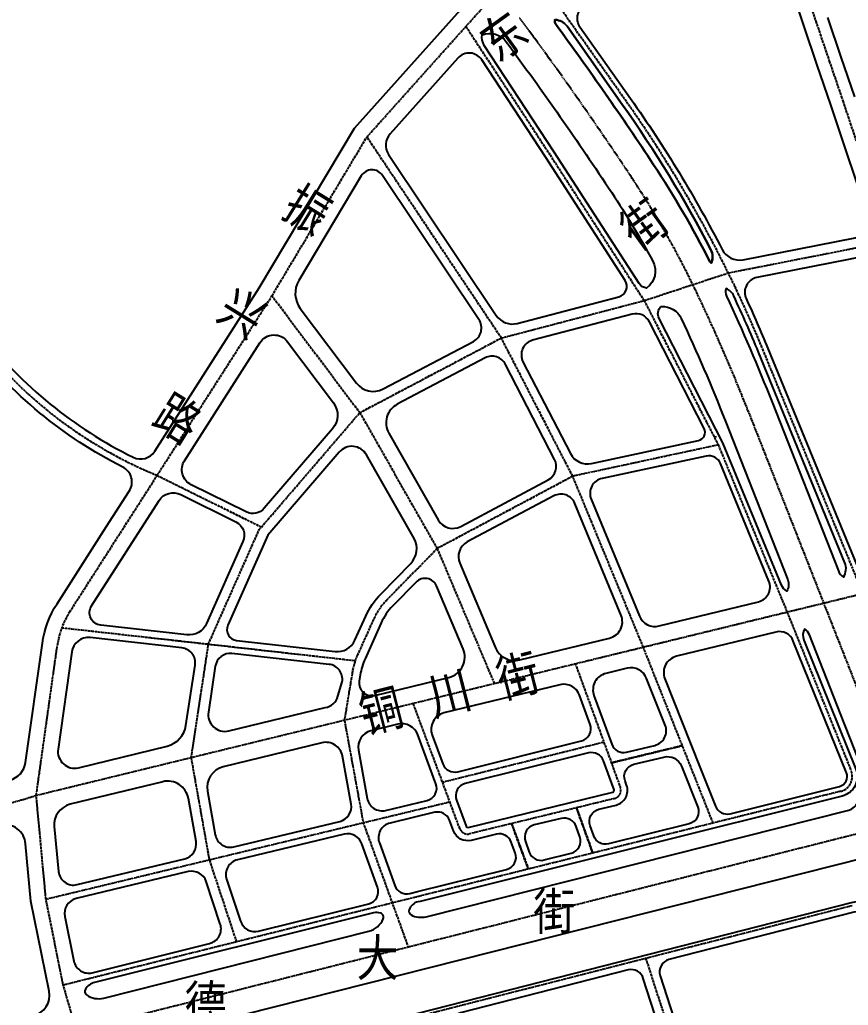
# Model space of a CAD drawing. Header units: millimetres. Extents: x 429861 to 37403537, y 4398138 to 8816131.
# Drawn here: x 447873 to 448860, y 4401563 to 4402737 of the extents above; entities that cross this region are included whole.
import ezdxf

# ---------------------------------------------------------------- set-up
doc = ezdxf.new("R2010")
doc.units = ezdxf.units.MM
doc.linetypes.add('CENTER', pattern=[2, 1.25, -0.25, 0.25, -0.25])
for name, color, linetype in [('中心线', 55, 'CENTER'), ('路名', 21, 'Continuous'), ('路网', 253, 'Continuous')]:
    doc.layers.add(name, color=color, linetype=linetype)
doc.styles.add('HZ', font='rs.shx', dxfattribs={"width": 0.8, "bigfont": 'hztxt.shx'})

msp = doc.modelspace()

# ---------------------------------------------------------------- linework, layer by layer
at = {"layer": '中心线', "ltscale": 2}
for p, q in [((448806.4, 4402781.4), (448821.8, 4402735.3)), ((448286.5, 4402597.4), (448444.4, 4402773.7)), ((448596, 4402639.8), (448511.5, 4402759.3)), ((448821.8, 4402735.3), (448837.8, 4402687.9)), ((448404.7, 4402729.3), (448504.9, 4402576.3)), ((448837.8, 4402687.9), (448853.9, 4402640.6)), ((448853.9, 4402640.6), (448869.7, 4402593.1)), ((448173.5, 4402408.2), (448286.5, 4402597.4)), ((448446.9, 4402358), (448286.7, 4402597.6)), ((448504.9, 4402576.3), (448617.1, 4402402.6)), ((448717.4, 4402435.6), (449190.1, 4402528.4)), ((448617.1, 4402402.6), (448717.4, 4402435.6)), ((448036.7, 4402194.2), (448173.5, 4402408.2)), ((448173.5, 4402408.2), (448278.2, 4402269)), ((448446.9, 4402358), (448617.1, 4402402.6)), ((448617.1, 4402402.6), (448705.4, 4402230.5)), ((448278.2, 4402269), (448446.9, 4402358)), ((448532, 4402193.2), (448446.9, 4402358)), ((448878, 4402053.5), (448759, 4402343.3)), ((448158.3, 4402129.6), (448278.2, 4402269)), ((448278.2, 4402269), (448370.4, 4402107)), ((448703.3, 4402240.3), (448700.6, 4402239.7)), ((448705.4, 4402230.5), (448532, 4402193.2)), ((448705.4, 4402230.5), (448787.4, 4402031.4)), ((447932.5, 4402031.5), (448036.7, 4402194.2)), ((448036.7, 4402194.2), (448161, 4402132.7)), ((448532, 4402193.2), (448370.4, 4402107)), ((448616.1, 4401989.6), (448532, 4402193.2)), ((448097.8, 4401993.1), (448158.3, 4402129.6)), ((448161, 4402132.7), (448161, 4402132.7)), ((448370.4, 4402107), (448310.2, 4402045.6)), ((448370.4, 4402107), (448438.4, 4401946.2)), ((448787.4, 4402031.4), (448863.9, 4401841.9)), ((448294.4, 4402022.4), (448275.3, 4401979.8)), ((447923.1, 4402012.7), (448272.7, 4401973.5)), ((448077.4, 4401858), (448097.8, 4401993.1)), ((447892.6, 4401812.9), (447917.7, 4401991.5)), ((448699.3, 4401779.8), (448616.1, 4401989.6)), ((447892.6, 4401812.9), (448535, 4401969.8)), ((448535, 4401969.8), (448588.7, 4401822.2)), ((448269, 4401957.8), (448259.8, 4401902.6)), ((448397.4, 4401773.2), (448341.9, 4401922.4)), ((448259.8, 4401902.6), (448282.2, 4401780.3)), ((448569.1, 4401876.1), (448376.9, 4401828.3)), ((448662.7, 4401872.1), (448578, 4401851.6)), ((448578, 4401851.6), (448662.7, 4401872.1)), ((448662.7, 4401872.1), (448578, 4401851.6)), ((448099.1, 4401736.2), (448077.4, 4401858)), ((448851.5, 4401817.7), (448348.5, 4401692.4)), ((447904.1, 4401689.2), (447892.6, 4401812.9)), ((447904.1, 4401689.2), (448385.4, 4401805.1)), ((448581.7, 4401809), (448409.2, 4401767)), ((448536.5, 4401798), (448555.9, 4401744)), ((448555.9, 4401744), (448536.5, 4401798)), ((448892.1, 4401772.2), (447940.7, 4401532.1)), ((448282.2, 4401780.3), (448335.9, 4401631.8)), ((448479.1, 4401724.9), (448459.2, 4401779.2)), ((448459.2, 4401779.2), (448479.1, 4401724.9)), ((448131.5, 4401638.2), (448099.1, 4401736.2)), ((447924.8, 4401586.6), (447904.1, 4401689.2)), ((448348.5, 4401692.4), (447924.8, 4401586.6)), ((447963.4, 4401451.4), (448865.1, 4401681.6)), ((448618.9, 4401618.7), (448842.8, 4400925.2)), ((447940.7, 4401532.1), (447924.8, 4401586.6))]:
    msp.add_line(p, q, dxfattribs=at)
at = {"layer": '中心线'}
for p, q in [((448741.1, 4402270.7), (448913.9, 4401831.3)), ((448535, 4401969.8), (448878, 4402053.5))]:
    msp.add_line(p, q, dxfattribs=at)
for centre, radius, start, end in [((445073.1, 4400213.3), 4232.2, 33.4819, 36.6468), ((447680.6, 4401938), 1105.9, 25.5915, 33.4819), ((446697.5, 4401467.1), 2196, 21.4658, 25.5915), ((447729.4, 4402312.4), 525.5, 225.2664, 288.0861)]:
    msp.add_arc(centre, radius, start, end, dxfattribs=at)
at = {"layer": '中心线', "ltscale": 2}
for centre, radius, start, end in [((447371.4, 4401773.6), 1500, 22.3213, 35.2703), ((448235.8, 4402679.5), 524.6, 217.6992, 247.6992), ((448367.4, 4401989.6), 80, 135.6025, 155.8066), ((448016.7, 4401977.6), 100, 147.3585, 171.9902), ((448348.2, 4401947), 80, 155.8066, 172.2728), ((448847.2, 4401835.2), 18, 283.9945, 21.9699), ((448579.3, 4401818.8), 10, 283.7071, 19.9938), ((448406.8, 4401776.7), 10, 200.4207, 283.7071)]:
    msp.add_arc(centre, radius, start, end, dxfattribs=at)
at = {"layer": '路网', "flags": 128}
for points in [[(448883.6, 4402503.4), (448871.2, 4402540.9), (448855.4, 4402588.4, -0.00002), (448855.4, 4402588.4), (448839.7, 4402635.8), (448823.5, 4402683.1), (448807.6, 4402730.5), (448792.2, 4402776.7), (448782.8, 4402804.8, 0.373528), (448754.6, 4402821.6, 0.024473), (448664.1, 4402800.5, 0.013264), (448548.3, 4402755.7, 0.480191), (448540.5, 4402728.7), (448600.9, 4402643.3, -0.034987), (448710.2, 4402463.3, 0.333864), (448735, 4402451.3), (448868.5, 4402477.5, 0.45152)], [(448525.2, 4402729.6, 0.239193), (448510.8, 4402737.2), (448510.8, 4402737.2, 0.227513), (448511.7, 4402732.1), (448511.7, 4402732.1, -0.01198), (448628.4, 4402564.5), (448628.4, 4402564.5, -0.029438), (448695.5, 4402448.9), (448695.5, 4402448.9, 0.117531), (448697, 4402447.1), (448697, 4402447.1, 0.236111), (448696.7, 4402463.2), (448696.7, 4402463.2, 0.033968), (448591.1, 4402636.3), (448591.1, 4402636.3), (448525.2, 4402729.6), (448591.1, 4402636.3), (448591.1, 4402636.3, -0.033968), (448696.7, 4402463.2), (448696.7, 4402463.2, -0.236111), (448697, 4402447.1), (448697, 4402447.1, -0.117531), (448695.5, 4402448.9), (448695.5, 4402448.9, 0.029438), (448628.4, 4402564.5), (448628.4, 4402564.5, 0.01198), (448511.7, 4402732.1), (448511.7, 4402732.1, -0.227513), (448510.8, 4402737.2), (448510.8, 4402737.2, -0.239193)], [(448594.4, 4402426.7), (448499.9, 4402573.1), (448423.6, 4402689.5, 0.492708), (448395.1, 4402691.7), (448314.3, 4402601.4, 0.342467), (448312.5, 4402576.9), (448440.9, 4402384.8, 0.319706), (448465.9, 4402375.4), (448586.8, 4402407.1, 0.510486)], [(448279.9, 4402551.2), (448205.5, 4402426.6, 0.304815), (448207.3, 4402393.2), (448274.2, 4402304.2, 0.368192), (448305.9, 4402297.2), (448413.6, 4402354, 0.44502), (448420.2, 4402379.9), (448305.2, 4402551.8, 0.55077)], [(448688.6, 4402250), (448623.4, 4402377.2, 0.351875), (448602.8, 4402386.4), (448484.2, 4402355.3, 0.480335), (448472.7, 4402329.7), (448529.3, 4402220.2, 0.338629), (448554.5, 4402208.3), (448681.8, 4402235.7, 0.493148)], [(448510.4, 4402213.2), (448451.9, 4402326.5, 0.416751), (448427.5, 4402334.2), (448322.9, 4402279, 0.423599), (448312.8, 4402244.5), (448371.7, 4402141.1, 0.406202), (448398.5, 4402133.4), (448502.9, 4402189, 0.410364)], [(448765.8, 4402068), (448708.1, 4402208.2, 0.362702), (448691, 4402217.2), (448566.9, 4402190.5, 0.467934), (448554, 4402166), (448611.6, 4402026.5, 0.370281), (448634.9, 4402014.7), (448753.5, 4402043.7, 0.459296)], [(448038.9, 4402164.3, -0.382311), (448064.7, 4402171.4), (448130.5, 4402138.9, -0.401909), (448138.9, 4402115.4), (448095.6, 4402017.6, -0.327246), (448072, 4402004.1), (447969.4, 4402015.6, -0.555713), (447958.4, 4402038.6)], [(448589.6, 4402027.4), (448534.5, 4402160.8, 0.443232), (448509.4, 4402169.8), (448406.3, 4402114.9, 0.388146), (448397.3, 4402089.5), (448439.9, 4401988.8, 0.367941), (448468.9, 4401974.2), (448575.9, 4402000.3, 0.459555)], [(448296, 4401932), (448384.2, 4401953.5, 0.462052), (448401.3, 4401987.6), (448369.7, 4402062.4, 0.535535), (448345.2, 4402067), (448317.4, 4402038.6, 0.088386), (448303.5, 4402018.3), (448284.4, 4401975.7, 0.072472), (448278.8, 4401956.3), (448277.6, 4401949, 0.537907)], [(448641.8, 4401951.8), (448683.1, 4401847.7), (448702, 4401800, 0.375693), (448719.6, 4401791), (448850.1, 4401823.5, 0.455596), (448858.3, 4401839.7), (448794.9, 4401996.8, 0.372655), (448774, 4402007.5), (448655.7, 4401978.6, 0.455245)], [(447934.8, 4401983.8), (447918.5, 4401868, 0.530212), (447943.1, 4401845.8), (448048.5, 4401871.6, 0.304243), (448071, 4401896.2), (448081.9, 4401968.1, 0.425473), (448066.1, 4401988.6), (447956.8, 4402000.9, 0.405986)], [(448241.5, 4401969), (448125.8, 4401981.9, 0.403043), (448106, 4401966.7), (448097.7, 4401912, 0.23894), (448103.7, 4401894.7, 0.253044), (448122.2, 4401889.6), (448236.8, 4401917.5, 0.30383), (448252.2, 4401931.1), (448257.2, 4401948.2, 0.429564)], [(448578.5, 4401873.7, 0.38179), (448596.1, 4401864.2), (448629.7, 4401872.4, 0.456), (448642.2, 4401896.5), (448620.1, 4401952.2, 0.374339), (448596.8, 4401964.3), (448571.4, 4401958.1, 0.446648), (448557.3, 4401931.8)], [(448276.6, 4401866.7), (448287, 4401809.2, 0.430601), (448309, 4401794.9), (448358.4, 4401806.8, 0.449854), (448369, 4401826.7), (448347.2, 4401885.1, 0.380373), (448323.7, 4401897.6), (448291.5, 4401889.7, 0.39708)], [(448257.5, 4401859.6, 0.431558), (448233.1, 4401875.5), (448115.4, 4401846.7, 0.395796), (448096.7, 4401818), (448106, 4401765.7, 0.431917), (448128, 4401751.4), (448254.4, 4401781.8, 0.398014), (448267.9, 4401802.5)], [(448403.8, 4401826.8), (448403.8, 4401826.8), (448403.8, 4401826.8, 0.447554), (448393.4, 4401807), (448404.9, 4401776, 0.380296), (448407.3, 4401774.7), (448579.8, 4401816.8, 0.446728), (448581.2, 4401819.4), (448568.6, 4401853.9, 0.383776), (448550.9, 4401863.4), (448403.8, 4401826.8)], [(448563.2, 4401796.3), (448583.6, 4401801.3, 0.446728), (448596.2, 4401824.9), (448594.3, 4401830.2, -0.447398), (448604.9, 4401849.9), (448640.6, 4401858.5, -0.373627), (448661.6, 4401847.7), (448680.9, 4401798.9, -0.453812), (448670.6, 4401778.8), (448574.8, 4401754.9, -0.384835), (448557.1, 4401764.4), (448552.7, 4401776.7, -0.445717)], [(448073.9, 4401809.2, 0.432874), (448043.4, 4401829.1), (447933.1, 4401802.2, 0.371874), (447914.1, 4401775.6), (447919.1, 4401722.2, 0.456885), (447941.2, 4401706.4), (448069.5, 4401737.3, 0.396729), (448083, 4401757.9)], [(448536, 4401775.9, 0.383396), (448518.3, 4401785.3), (448486.1, 4401777.5, 0.447602), (448475.6, 4401757.7), (448480.2, 4401745.2, 0.383032), (448497.9, 4401735.8), (448530, 4401743.8, 0.444215), (448540.4, 4401763.4)], [(448299.4, 4401703.3), (448280.6, 4401755.2, 0.38215), (448259.5, 4401766.6), (448132.4, 4401736, 0.43882), (448119.5, 4401712.8), (448136.1, 4401662.7, 0.392454), (448157.5, 4401650.9), (448288.9, 4401683.7, 0.444499)], [(448073.8, 4401721.9), (447940, 4401689.7, 0.403333), (447926.6, 4401668.6), (447937.4, 4401615.3, 0.427665), (447959.4, 4401601.4), (448099.2, 4401636.3, 0.436314), (448111.9, 4401659.4), (448095.1, 4401710, 0.390028)]]:
    msp.add_lwpolyline(points, format="xyb", close=True, dxfattribs=at)
for points in [[(447827.2, 4402363.5, 0.11451), (448008.1, 4402215.8, 0.381683), (448033.8, 4402223), (448158.2, 4402417.7), (448272, 4402608.1), (448405.1, 4402756.8, 0.351872)], [(448510.8, 4402737.2, -0.239193), (448525.2, 4402729.6), (448591.1, 4402636.3, -0.033968), (448696.7, 4402463.2, -0.228456), (448697.2, 4402447.6)], [(448423.9, 4402719.5, -0.334751), (448452.8, 4402711, -0.013039), (448578.4, 4402531.4, -0.022158), (448627.4, 4402449.7, -0.379297), (448619.9, 4402417.4, -0.221827), (448611.3, 4402422.8), (448509.9, 4402579.6), (448426.6, 4402706.8, -0.187013), (448423.9, 4402719.5)], [(448751.6, 4402430.1, 0.485983), (448738.7, 4402404.9, -0.010729), (448764.5, 4402345.6), (448870.3, 4402088, 0.37091), (448891.2, 4402077.3), (448999.1, 4402103.7, 0.223089), (449015.7, 4402117), (449015.7, 4402117), (449114.3, 4402319.4, 0.055074), (449171.2, 4402483.8, 0.542297), (449147.8, 4402507.8), (448751.6, 4402430.1)], [(448848.6, 4402080.3, 0.160349), (448854.6, 4402073.1, 0.253824), (448856.4, 4402090.1), (448753.4, 4402341.1, 0.012278), (448723.9, 4402408.2, 0.181468), (448714.8, 4402417.1, 0.199342), (448715.2, 4402407.9)], [(448715.2, 4402407.9, -0.015437), (448769.5, 4402281.6), (448848.6, 4402080.3)], [(448661.4, 4402381.3, -0.015283), (448713.6, 4402259.6), (448788.3, 4402069.7, -0.238948), (448787, 4402056.2, -0.164362), (448780.7, 4402063.5), (448710.8, 4402233), (448634.9, 4402381.2, -0.346043), (448637.7, 4402395.7, -0.303055), (448661.4, 4402381.3), (448661.4, 4402381.3)], [(448159.2, 4402352.4, -0.523117), (448192, 4402353.6), (448246.7, 4402280.9, -0.352362), (448245.7, 4402249.6), (448164.4, 4402155, -0.342588), (448142.8, 4402150.6), (448077.3, 4402183, -0.446564), (448069.3, 4402211.7), (448159.2, 4402352.4)], [(447860.9, 4401831.1, 0.309324), (447879.9, 4401852), (447899.9, 4401994.1, -0.107892), (447917.4, 4402041.3), (447976, 4402132.8), (448003.4, 4402175.6, 0.444357), (447995.6, 4402204.2, -0.111782), (447814.3, 4402354, -0.001944)], [(448338.9, 4402089.2, 0.334765), (448342.8, 4402119.1), (448286.1, 4402218.8, 0.518765), (448253.5, 4402221.9), (448168.6, 4402123.1), (448120.9, 4402015.6, 0.50688), (448131.4, 4401997.4), (448248.8, 4401984.3, 0.325895), (448272.3, 4401997.7), (448285.3, 4402026.5, -0.088386), (448303.1, 4402052.6), (448338.9, 4402089.2)], [(448871.9, 4401806, -0.067228), (448879, 4401823.3, 0.229581), (448880.1, 4401836.4), (448851, 4401910.2), (448814.1, 4402004, 0.15796), (448808.3, 4402011.1, 0.23039), (448807.4, 4401998), (448869.4, 4401844.2, -0.455596), (448853, 4401811.9), (448350, 4401686.5), (448347.4, 4401685.9, 0.248526), (448337, 4401676.5, 0.373156), (448339.3, 4401670.4, 0.187448), (448357.3, 4401668.2), (448861, 4401795.3, 0.272458), (448871.9, 4401806)], [(448542.3, 4401877.7), (448542.3, 4401877.7, 0.445321), (448552.8, 4401897.4), (448540.2, 4401932.1, 0.382506), (448516.7, 4401944.7), (448378.5, 4401911, 0.448884), (448364.5, 4401884.5), (448377.2, 4401850.4, 0.381641), (448394.9, 4401841), (448542.3, 4401877.7)], [(448301.5, 4401756.1), (448319.9, 4401705.3, 0.384563), (448337.7, 4401695.8), (448347.1, 4401698.2, -0.00011), (448347.1, 4401698.2), (448453, 4401724.6, 0.446098), (448463.5, 4401744.3), (448458.8, 4401757.1, 0.381595), (448441.1, 4401766.5), (448411.1, 4401759.2, -0.380296), (448389.9, 4401770.4), (448385.1, 4401783.2, 0.37945), (448367.6, 4401792.6), (448314.2, 4401779.8, 0.447021), (448301.5, 4401756.1)], [(447889.5, 4401550.1, 0.400143), (447907.9, 4401579.3), (447886.3, 4401686.6), (447879.9, 4401755.2, 0.445482), (447850, 4401777.4)], [(449156.6, 4401052.9, 0.386268), (449178.3, 4401042.2), (449180.1, 4401042.7, 0.446786), (449193.1, 4401069.5), (449150.9, 4401172.4), (448929.7, 4401712.1, 0.228597), (448920, 4401720.8, -0.107924), (448893.7, 4401735.1, 0.244739), (448880.3, 4401738.3), (447990.3, 4401513.6, 0.422462), (447972.3, 4401482.6), (447974.2, 4401475.9, 0.406798), (447996, 4401463.3), (448864.2, 4401685, -0.377904), (448918.4, 4401657.3), (449156.6, 4401052.9, 0.179559)], [(448303.1, 4401672.3, 0.144974), (448294.6, 4401672.7), (447962.1, 4401589.7, 0.194586), (447951.2, 4401581.7, 0.397207), (447952.6, 4401575, 0.219173), (447973.1, 4401571.2), (448289.1, 4401650.9, 0.238071), (448306.1, 4401665.7, 0.431146), (448303.1, 4401672.3)], [(448982, 4401463.1), (448907.2, 4401652.9, 0.377904), (448867.2, 4401673.4), (448646.7, 4401617.1, 0.432576), (448636.1, 4401597.9), (448704.9, 4401384.7, 0.404554), (448727, 4401372.9), (448972.2, 4401443.2, 0.442723), (448982, 4401463.1)], [(448685.1, 4401381.2), (448616.1, 4401594.7, 0.396087), (448598.1, 4401604.7), (448398.2, 4401553.6, 0.432663), (448387.6, 4401534.5), (448456.6, 4401321.1, 0.395222), (448478.1, 4401309.2), (448672.3, 4401358.2, 0.433376), (448685.1, 4401381.2)], [(447951.2, 4401581.7, 0.025117), (447951, 4401581.3)]]:
    msp.add_lwpolyline(points, format="xyb", dxfattribs=at)
msp.add_lwpolyline([(448868.2, 4402645.3), (448852, 4402692.7), (448836, 4402740)], dxfattribs=at)
msp.add_lwpolyline([(448550.9, 4401863.4), (448550.9, 4401863.4), (448550.9, 4401863.4)], close=True, dxfattribs=at)

# ---------------------------------------------------------------- texts
at = {"layer": '路名', "style": 'HZ'}
for s, rotation, p in [('东', 35.7733, (448445.2, 4402681.5)), ('振', 328.2314, (448180.2, 4402501.1)), ('街', 35.7733, (448612.3, 4402457.1)), ('兴', 328.2314, (448102.7, 4402378)), ('路', 328.2314, (448025.7, 4402252.4)), ('铜 川 街', 14.3342, (448285.7, 4401881.7))]:
    msp.add_text(s, height=50, rotation=rotation, dxfattribs=at).set_placement(p)
for s, p in [('街', (448485, 4401647.7)), ('大', (448274.4, 4401592.5)), ('德', (448069.4, 4401537.3))]:
    msp.add_text(s, height=50, dxfattribs=at).set_placement(p)

doc.saveas('drawing.dxf')
